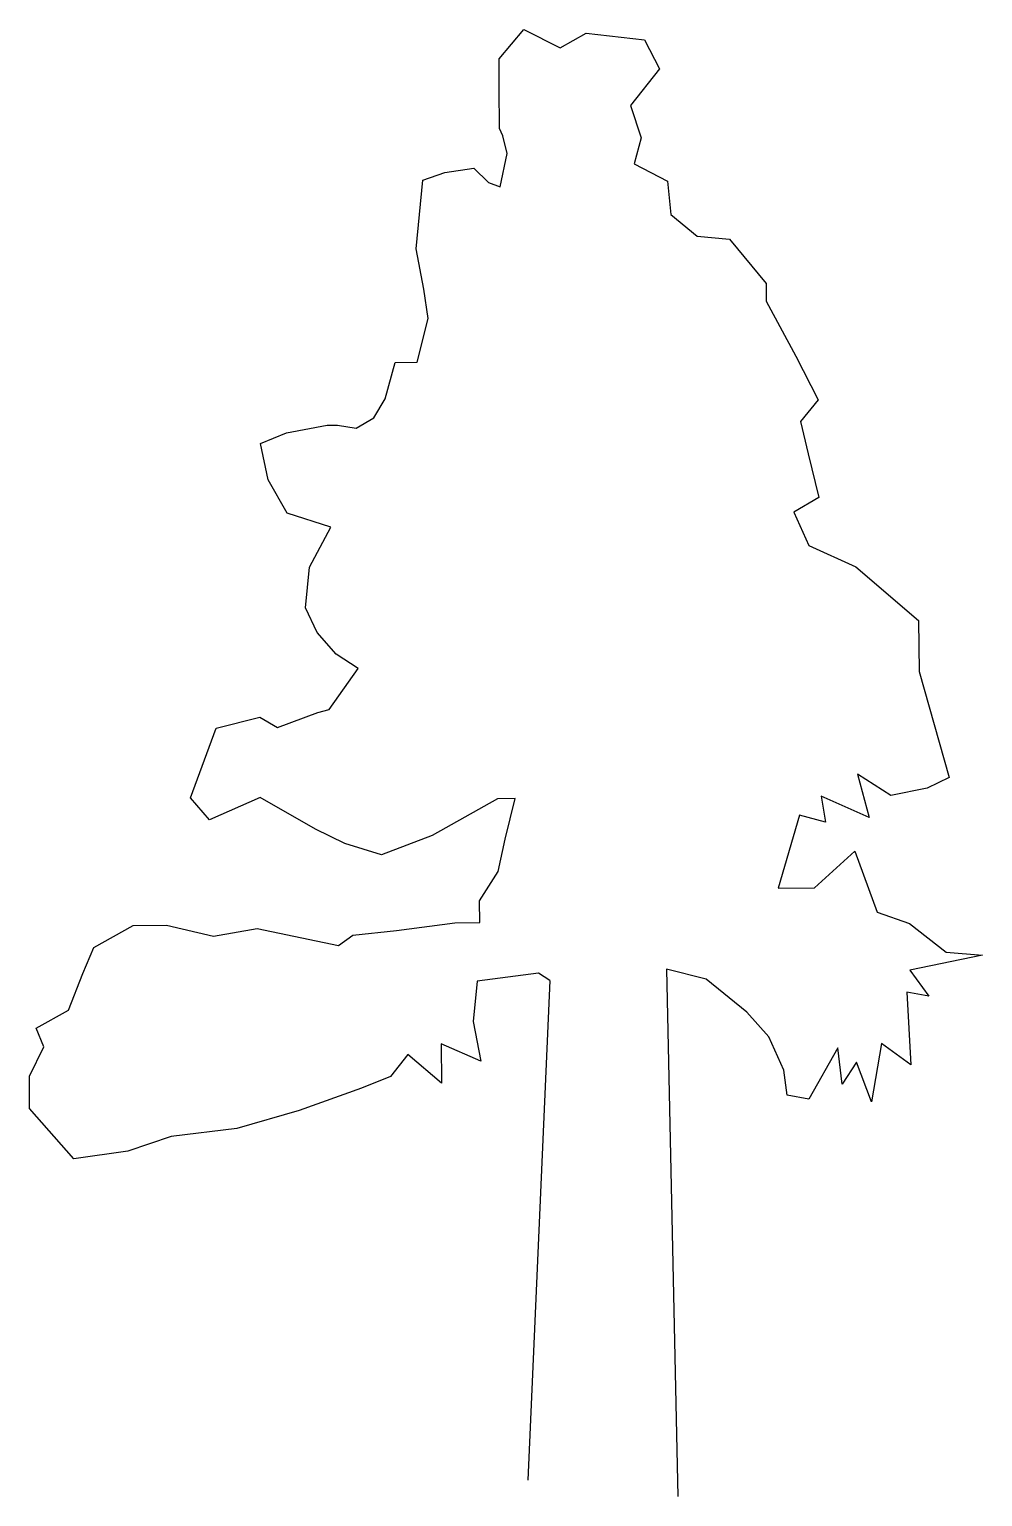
# Model space of a CAD drawing. Extents: x 386.9 to 412.6, y 220.1 to 259.7.
import ezdxf

# ---------------------------------------------------------------- set-up
doc = ezdxf.new("R2010")
doc.units = 0
doc.header["$LTSCALE"] = 12
doc.header["$MEASUREMENT"] = 0
doc.layers.get('0').update_dxf_attribs({"linetype": 'CONTINUOUS'})

# ---------------------------------------------------------------- blocks, each defined once
blk = doc.blocks.new('TREE29E')
for p, q in [((-0.0158, 0.19218), (-0.01246, 0.19613)), ((-0.01246, 0.19613), (-0.00753, 0.19365)), ((-0.00753, 0.19365), (-0.00403, 0.19564)), ((-0.00403, 0.19564), (0.00384, 0.19472)), ((0.00384, 0.19472), (0.00583, 0.1908)), ((-0.01577, 0.18825), (-0.0158, 0.19218)), ((0.00583, 0.1908), (0.00194, 0.18586)), ((-0.01572, 0.18277), (-0.01577, 0.18825)), ((0.00194, 0.18586), (0.00338, 0.18152)), ((-0.01529, 0.18179), (-0.01572, 0.18277)), ((-0.01471, 0.17941), (-0.01529, 0.18179)), ((0.00338, 0.18152), (0.00242, 0.178)), ((-0.01566, 0.17491), (-0.01471, 0.17941)), ((-0.02606, 0.17581), (-0.02312, 0.17682)), ((-0.02312, 0.17682), (-0.01919, 0.17741)), ((-0.01919, 0.17741), (-0.01721, 0.17546)), ((0.00242, 0.178), (0.00694, 0.17565)), ((-0.02697, 0.16654), (-0.02606, 0.17581)), ((-0.01721, 0.17546), (-0.01566, 0.17491)), ((0.00694, 0.17565), (0.00739, 0.17116)), ((0.00739, 0.17116), (0.01093, 0.16824)), ((-0.02594, 0.16107), (-0.02697, 0.16654)), ((0.01093, 0.16824), (0.01528, 0.16785)), ((0.01528, 0.16785), (0.02024, 0.16185)), ((-0.02535, 0.15714), (-0.02594, 0.16107)), ((0.02024, 0.16185), (0.02026, 0.15947)), ((0.02026, 0.15947), (0.02425, 0.15206)), ((-0.02685, 0.15123), (-0.02535, 0.15714)), ((-0.03116, 0.14629), (-0.0298, 0.15121)), ((-0.0298, 0.15121), (-0.02685, 0.15123)), ((0.02425, 0.15206), (0.02724, 0.14618)), ((-0.03269, 0.14375), (-0.03116, 0.14629)), ((0.02724, 0.14618), (0.02488, 0.14322)), ((-0.04446, 0.14169), (-0.039, 0.14272)), ((-0.039, 0.14272), (-0.03759, 0.14273)), ((-0.03759, 0.14273), (-0.03506, 0.14233)), ((-0.03506, 0.14233), (-0.03269, 0.14375)), ((0.02488, 0.14322), (0.0259, 0.13887)), ((-0.04796, 0.14026), (-0.04446, 0.14169)), ((-0.04694, 0.13535), (-0.04796, 0.14026)), ((0.0259, 0.13887), (0.02735, 0.13299)), ((-0.04438, 0.13088), (-0.04694, 0.13535)), ((0.02735, 0.13299), (0.02399, 0.13099)), ((-0.03847, 0.12896), (-0.04438, 0.13088)), ((0.02399, 0.13099), (0.02599, 0.12652)), ((-0.04137, 0.1236), (-0.03847, 0.12896)), ((0.02599, 0.12652), (0.03233, 0.12362)), ((-0.04189, 0.11812), (-0.04137, 0.1236)), ((0.03233, 0.12362), (0.04081, 0.11638)), ((-0.04032, 0.11477), (-0.04189, 0.11812)), ((0.04081, 0.11638), (0.04087, 0.10951)), ((-0.03777, 0.11184), (-0.04032, 0.11477)), ((-0.03481, 0.1099), (-0.03777, 0.11184)), ((-0.0387, 0.10439), (-0.03481, 0.1099)), ((0.04087, 0.10951), (0.04491, 0.09522)), ((-0.05398, 0.10188), (-0.04809, 0.10333)), ((-0.04809, 0.10333), (-0.0457, 0.10195)), ((-0.0457, 0.10195), (-0.04024, 0.10396)), ((-0.04024, 0.10396), (-0.0387, 0.10439)), ((-0.05742, 0.09245), (-0.05398, 0.10188)), ((0.03255, 0.09568), (0.03414, 0.0898)), ((0.03707, 0.09277), (0.03255, 0.09568)), ((0.04491, 0.09522), (0.04197, 0.09379)), ((0.04197, 0.09379), (0.03707, 0.09277)), ((-0.05487, 0.08952), (-0.05742, 0.09245)), ((-0.04801, 0.09252), (-0.05487, 0.08952)), ((-0.04054, 0.08823), (-0.04801, 0.09252)), ((-0.016, 0.09235), (-0.0248, 0.08737)), ((-0.01361, 0.09237), (-0.016, 0.09235)), ((-0.01497, 0.08689), (-0.01361, 0.09237)), ((0.02766, 0.0927), (0.02825, 0.08919)), ((0.03414, 0.0898), (0.02766, 0.0927)), ((0.02473, 0.09015), (0.02186, 0.0803)), ((0.02825, 0.08919), (0.02473, 0.09015)), ((-0.03659, 0.0863), (-0.04054, 0.08823)), ((-0.0248, 0.08737), (-0.03166, 0.08479)), ((-0.03166, 0.08479), (-0.03659, 0.0863)), ((-0.01592, 0.08253), (-0.01497, 0.08689)), ((0.02678, 0.08033), (0.03221, 0.08529)), ((0.03221, 0.08529), (0.03523, 0.07703)), ((-0.01842, 0.07858), (-0.01592, 0.08253)), ((0.02186, 0.0803), (0.02678, 0.08033)), ((-0.01839, 0.07563), (-0.01842, 0.07858)), ((-0.07046, 0.07227), (-0.06514, 0.07526)), ((-0.06514, 0.07526), (-0.06065, 0.0753)), ((-0.06065, 0.0753), (-0.05432, 0.0738)), ((-0.02962, 0.07456), (-0.02176, 0.0756)), ((-0.02176, 0.0756), (-0.01839, 0.07563)), ((0.03523, 0.07703), (0.03959, 0.07552)), ((0.03959, 0.07552), (0.04453, 0.07163)), ((-0.05432, 0.0738), (-0.04843, 0.07483)), ((-0.04843, 0.07483), (-0.03746, 0.07253)), ((-0.03746, 0.07253), (-0.03551, 0.07395)), ((-0.03551, 0.07395), (-0.02962, 0.07456)), ((-0.07197, 0.06875), (-0.07046, 0.07227)), ((0.04453, 0.07163), (0.04945, 0.07124)), ((0.00679, 0.06937), (0.00833, -0.0018)), ((0.01213, 0.068), (0.00679, 0.06937)), ((0.04945, 0.07124), (0.03964, 0.0692)), ((-0.0739, 0.06382), (-0.07197, 0.06875)), ((-0.01875, 0.06776), (-0.01927, 0.06228)), ((-0.01048, 0.06881), (-0.01875, 0.06776)), ((-0.00893, 0.06784), (-0.01191, 0.00043)), ((-0.00893, 0.06784), (-0.01048, 0.06881)), ((0.01764, 0.06355), (0.01213, 0.068)), ((0.03964, 0.0692), (0.04219, 0.06571)), ((0.03924, 0.06625), (0.03974, 0.05643)), ((0.04219, 0.06571), (0.03924, 0.06625)), ((-0.07823, 0.0614), (-0.0739, 0.06382)), ((0.02062, 0.06021), (0.01764, 0.06355)), ((-0.07723, 0.05888), (-0.07823, 0.0614)), ((-0.01927, 0.06228), (-0.01825, 0.05696)), ((0.02262, 0.05573), (0.02062, 0.06021)), ((-0.07916, 0.05493), (-0.07723, 0.05888)), ((-0.02808, 0.05786), (-0.03045, 0.05489)), ((-0.02356, 0.05397), (-0.02808, 0.05786)), ((-0.0236, 0.0593), (-0.02356, 0.05397)), ((-0.01825, 0.05696), (-0.0236, 0.0593)), ((0.02989, 0.05874), (0.02602, 0.05183)), ((0.03049, 0.05383), (0.02989, 0.05874)), ((0.03579, 0.05934), (0.03444, 0.05147)), ((0.03974, 0.05643), (0.03579, 0.05934)), ((0.02306, 0.05237), (0.02262, 0.05573)), ((0.03244, 0.05679), (0.03049, 0.05383)), ((0.03444, 0.05147), (0.03244, 0.05679)), ((-0.07913, 0.05058), (-0.07916, 0.05493)), ((-0.03045, 0.05489), (-0.03437, 0.05332)), ((-0.03437, 0.05332), (-0.04277, 0.05031)), ((0.02602, 0.05183), (0.02306, 0.05237)), ((-0.07318, 0.04375), (-0.07913, 0.05058)), ((-0.04277, 0.05031), (-0.05117, 0.04785)), ((-0.05117, 0.04785), (-0.06001, 0.0468)), ((-0.06001, 0.0468), (-0.06589, 0.04479)), ((-0.06589, 0.04479), (-0.07318, 0.04375))]:
    blk.add_line(p, q)

msp = doc.modelspace()

# ---------------------------------------------------------------- block references
at = {"xscale": 200, "yscale": 200, "zscale": 200}
msp.add_blockref('TREE29E', (402.684, 220.456), dxfattribs=at)

doc.saveas('drawing.dxf')
